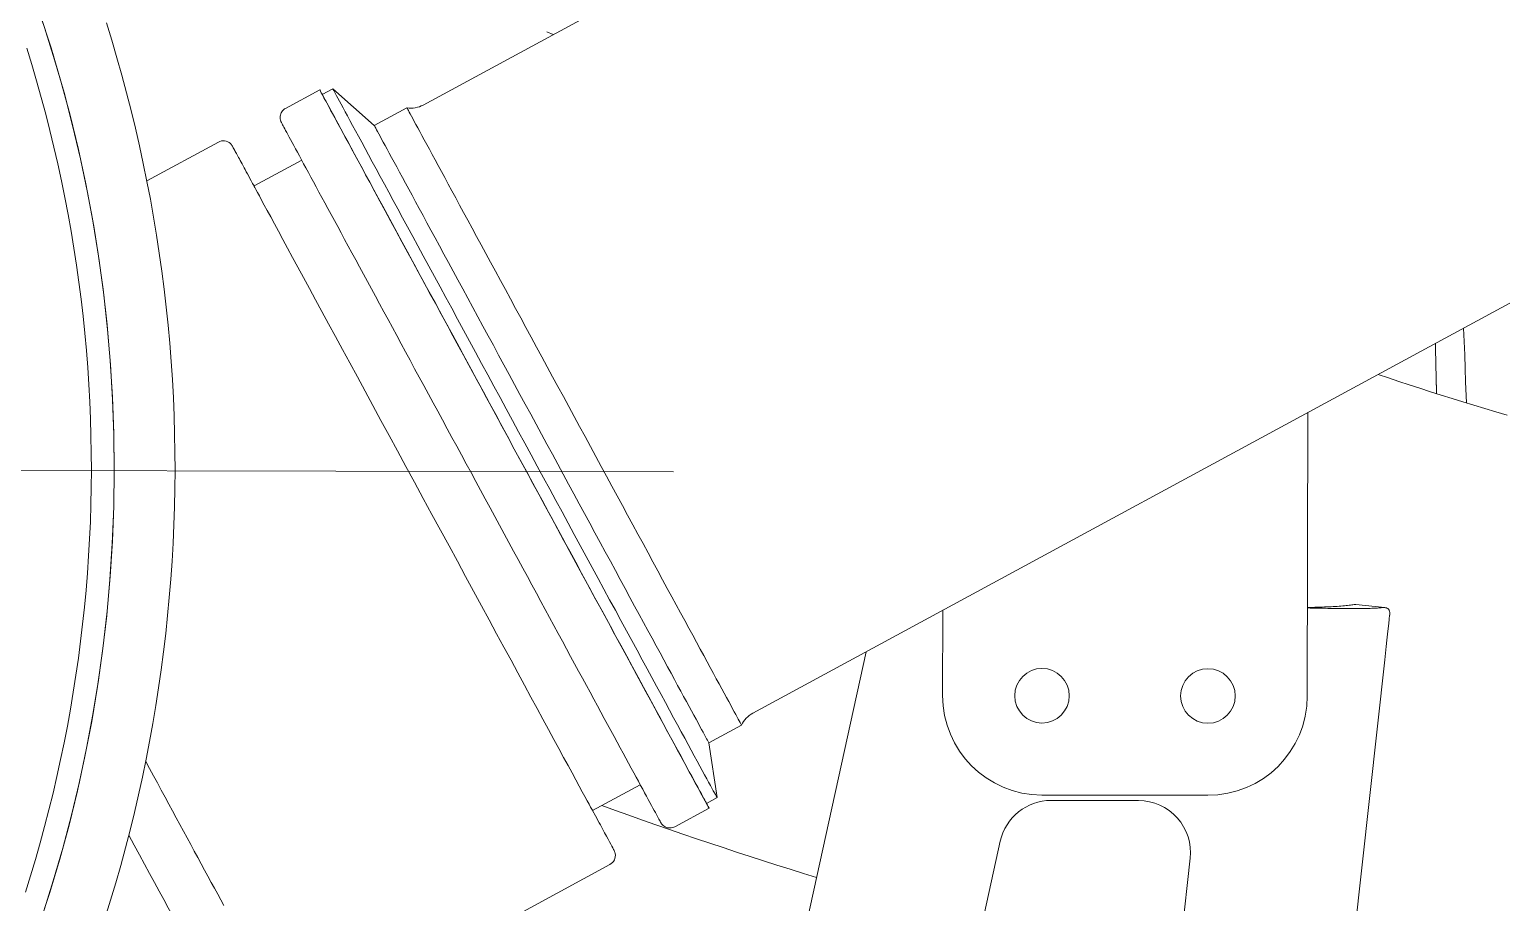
# Model space of a CAD drawing. Extents: x 766778 to 845620, y 133762 to 209800.
# Drawn here: x 784186.9 to 784469.9, y 191193.3 to 191361.2 of the extents above; entities that cross this region are included whole.
import ezdxf

# ---------------------------------------------------------------- set-up
doc = ezdxf.new("R2010")
doc.units = 0
doc.header["$MEASUREMENT"] = 0
doc.linetypes.add('CENTER', pattern=[2, 1.25, -0.25, 0.25, -0.25])
doc.layers.get('0').update_dxf_attribs({"color": 1, "linetype": 'CONTINUOUS'})
doc.layers.add('CENTER_LINES', color=1, linetype='CENTER')
doc.layers.add('LA-4748_SHOWN', color=2, linetype='CONTINUOUS', lineweight=53)

# ---------------------------------------------------------------- blocks, each defined once
blk = doc.blocks.new('ENGINE')
at = {"layer": 'CENTER_LINES', "color": 252, "linetype": 'Continuous', "lineweight": 5}
blk.add_line((943046.82, 205976.06), (943262.62, 205974.93), dxfattribs=at)
at = {"layer": 'LA-4748_SHOWN', "color": 252, "lineweight": 5}
for p, q in [((943600.08, 206252.66), (943214.77, 206045.59)), ((943676.66, 206142.82), (943277.73, 205928.44)), ((943154.97, 206058.25), (943153.96, 206061.59)), ((943238.6, 206059.59), (943239.81, 206059.05)), ((943139.56, 206053.66), (943138.6, 206056.81)), ((943155.95, 206054.89), (943154.97, 206058.25)), ((943140.48, 206050.49), (943139.56, 206053.66)), ((943156.89, 206051.52), (943155.95, 206054.89)), ((943141.37, 206047.31), (943140.48, 206050.49)), ((943157.78, 206048.15), (943156.89, 206051.52)), ((943142.21, 206044.12), (943141.37, 206047.31)), ((943158.63, 206044.76), (943157.78, 206048.15)), ((943194.9, 206048.59), (943188.31, 206045.05)), ((943197.43, 206048.76), (943195.39, 206047.67)), ((943205.37, 206041.68), (943197.43, 206048.76)), ((943159.44, 206041.36), (943158.63, 206044.76)), ((943187.6, 206044.41), (943187.75, 206044.6)), ((943187.75, 206044.6), (943187.92, 206044.78)), ((943187.92, 206044.78), (943188.1, 206044.93)), ((943188.1, 206044.93), (943188.31, 206045.05)), ((943211.66, 206045.06), (943205.37, 206041.68)), ((943211.66, 206045.06), (943212.06, 206045.01)), ((943212.06, 206045.01), (943212.46, 206045)), ((943212.46, 206045), (943212.86, 206045.02)), ((943212.86, 206045.02), (943213.26, 206045.07)), ((943213.26, 206045.07), (943213.65, 206045.16)), ((943213.65, 206045.16), (943214.04, 206045.27)), ((943214.04, 206045.27), (943214.41, 206045.42)), ((943214.41, 206045.42), (943214.77, 206045.59)), ((943143.01, 206040.93), (943142.21, 206044.12)), ((943187.25, 206043.28), (943187.27, 206043.52)), ((943187.27, 206043.04), (943187.25, 206043.28)), ((943187.27, 206043.52), (943187.31, 206043.76)), ((943187.31, 206042.81), (943187.27, 206043.04)), ((943187.31, 206043.76), (943187.38, 206043.99)), ((943187.38, 206042.59), (943187.31, 206042.81)), ((943187.38, 206043.99), (943187.48, 206044.21)), ((943187.42, 206042.5), (943187.38, 206042.59)), ((943187.44, 206042.44), (943187.42, 206042.5)), ((943187.46, 206042.4), (943187.44, 206042.44)), ((943187.48, 206042.37), (943187.46, 206042.4)), ((943187.48, 206044.21), (943187.6, 206044.41)), ((943187.51, 206042.3), (943187.48, 206042.37)), ((943187.56, 206042.21), (943187.51, 206042.3)), ((943187.63, 206042.08), (943187.56, 206042.21)), ((943187.72, 206041.91), (943187.63, 206042.08)), ((943187.84, 206041.7), (943187.72, 206041.91)), ((943187.98, 206041.44), (943187.84, 206041.7)), ((943143.78, 206037.72), (943143.01, 206040.93)), ((943160.21, 206037.95), (943159.44, 206041.36)), ((943175.96, 206038.82), (943176.27, 206038.85)), ((943176.27, 206038.85), (943176.58, 206038.84)), ((943176.58, 206038.84), (943176.89, 206038.77)), ((943188.14, 206041.14), (943187.98, 206041.44)), ((943188.32, 206040.8), (943188.14, 206041.14)), ((943188.52, 206040.42), (943188.32, 206040.8)), ((943188.75, 206040), (943188.52, 206040.42)), ((943189, 206039.53), (943188.75, 206040)), ((943189.27, 206039.03), (943189, 206039.53)), ((943189.56, 206038.49), (943189.27, 206039.03)), ((943144.51, 206034.5), (943143.78, 206037.72)), ((943160.94, 206034.53), (943160.21, 206037.95)), ((943175.38, 206038.61), (943161.61, 206031.22)), ((943175.38, 206038.61), (943175.66, 206038.74)), ((943175.66, 206038.74), (943175.96, 206038.82)), ((943176.89, 206038.77), (943177.18, 206038.66)), ((943177.18, 206038.66), (943177.45, 206038.51)), ((943177.45, 206038.51), (943177.69, 206038.31)), ((943177.69, 206038.31), (943177.9, 206038.09)), ((943177.9, 206038.09), (943177.98, 206037.97)), ((943177.98, 206037.97), (943178.01, 206037.93)), ((943178.01, 206037.93), (943178.03, 206037.9)), ((943178.03, 206037.9), (943178.06, 206037.85)), ((943178.06, 206037.85), (943178.07, 206037.83)), ((943178.07, 206037.83), (943178.09, 206037.79)), ((943178.09, 206037.79), (943178.15, 206037.68)), ((943178.15, 206037.68), (943178.24, 206037.52)), ((943178.24, 206037.52), (943178.37, 206037.28)), ((943178.37, 206037.28), (943178.53, 206036.97)), ((943178.53, 206036.97), (943178.63, 206036.79)), ((943178.63, 206036.79), (943178.74, 206036.6)), ((943178.74, 206036.6), (943178.85, 206036.38)), ((943178.85, 206036.38), (943178.98, 206036.15)), ((943178.98, 206036.15), (943179.11, 206035.9)), ((943189.87, 206037.9), (943189.56, 206038.49)), ((943190.21, 206037.28), (943189.87, 206037.9)), ((943190.56, 206036.62), (943190.21, 206037.28)), ((943190.94, 206035.92), (943190.56, 206036.62)), ((943145.19, 206031.28), (943144.51, 206034.5)), ((943161.63, 206031.1), (943160.94, 206034.53)), ((943179.11, 206035.9), (943179.25, 206035.64)), ((943179.25, 206035.64), (943179.41, 206035.35)), ((943179.41, 206035.35), (943179.57, 206035.05)), ((943179.57, 206035.05), (943179.74, 206034.73)), ((943179.74, 206034.73), (943179.92, 206034.4)), ((943179.92, 206034.4), (943180.31, 206033.67)), ((943180.31, 206033.67), (943180.52, 206033.29)), ((943180.52, 206033.29), (943180.73, 206032.89)), ((943182.2, 206030.14), (943191.39, 206035.07)), ((943191.34, 206035.17), (943190.94, 206035.92)), ((943191.76, 206034.39), (943191.34, 206035.17)), ((943192.2, 206033.57), (943191.76, 206034.39)), ((943192.66, 206032.72), (943192.2, 206033.57)), ((943145.84, 206028.04), (943145.19, 206031.28)), ((943162.27, 206027.67), (943161.63, 206031.1)), ((943180.73, 206032.89), (943180.96, 206032.47)), ((943180.96, 206032.47), (943181.19, 206032.03)), ((943181.19, 206032.03), (943181.43, 206031.58)), ((943181.43, 206031.58), (943181.68, 206031.12)), ((943181.68, 206031.12), (943181.94, 206030.64)), ((943181.94, 206030.64), (943182.21, 206030.14)), ((943193.13, 206031.83), (943192.66, 206032.72)), ((943193.63, 206030.9), (943193.13, 206031.83)), ((943194.15, 206029.94), (943193.63, 206030.9)), ((943146.45, 206024.8), (943145.84, 206028.04)), ((943162.87, 206024.22), (943162.27, 206027.67)), ((943194.68, 206028.94), (943194.15, 206029.94)), ((943195.24, 206027.91), (943194.68, 206028.94)), ((943195.81, 206026.85), (943195.24, 206027.91)), ((943147.01, 206021.55), (943146.45, 206024.8)), ((943196.39, 206025.76), (943195.81, 206026.85)), ((943197, 206024.63), (943196.39, 206025.76)), ((943163.43, 206020.77), (943162.87, 206024.22)), ((943197.62, 206023.47), (943197, 206024.63)), ((943198.26, 206022.28), (943197.62, 206023.47)), ((943198.92, 206021.06), (943198.26, 206022.28)), ((943147.54, 206018.3), (943147.01, 206021.55)), ((943163.95, 206017.32), (943163.43, 206020.77)), ((943199.59, 206019.8), (943198.92, 206021.06)), ((943200.28, 206018.52), (943199.59, 206019.8)), ((943148.03, 206015.04), (943147.54, 206018.3)), ((943164.42, 206013.85), (943163.95, 206017.32)), ((943200.98, 206017.21), (943200.28, 206018.52)), ((943201.7, 206015.88), (943200.98, 206017.21)), ((943148.48, 206011.77), (943148.03, 206015.04)), ((943164.86, 206010.39), (943164.42, 206013.85)), ((943202.43, 206014.52), (943201.7, 206015.88)), ((943203.17, 206013.14), (943202.43, 206014.52)), ((943148.89, 206008.5), (943148.48, 206011.77)), ((943203.93, 206011.73), (943203.17, 206013.14)), ((943204.69, 206010.3), (943203.93, 206011.73)), ((943149.25, 206005.22), (943148.89, 206008.5)), ((943165.25, 206006.91), (943164.86, 206010.39)), ((943205.47, 206008.86), (943204.69, 206010.3)), ((943206.26, 206007.38), (943205.47, 206008.86)), ((943149.58, 206001.94), (943149.25, 206005.22)), ((943165.59, 206003.44), (943165.25, 206006.91)), ((943207.07, 206005.89), (943206.26, 206007.38)), ((943207.88, 206004.37), (943207.07, 206005.89)), ((943165.9, 205999.95), (943165.59, 206003.44)), ((943208.71, 206002.84), (943207.88, 206004.37)), ((943209.54, 206001.28), (943208.71, 206002.84)), ((943149.87, 205998.65), (943149.58, 206001.94)), ((943166.16, 205996.47), (943165.9, 205999.95)), ((943210.39, 205999.71), (943209.54, 206001.28)), ((943211.24, 205998.13), (943210.39, 205999.71)), ((943414.63, 206002.01), (943414.72, 205999.43)), ((943414.72, 205999.43), (943414.81, 205996.84)), ((943150.12, 205995.37), (943149.87, 205998.65)), ((943166.38, 205992.98), (943166.16, 205996.47)), ((943212.1, 205996.53), (943211.24, 205998.13)), ((943212.96, 205994.91), (943212.1, 205996.53)), ((943409.19, 205999.09), (943409.2, 205998.77)), ((943409.2, 205998.77), (943409.2, 205998.44)), ((943409.2, 205998.44), (943409.21, 205998.12)), ((943409.21, 205998.12), (943409.21, 205997.8)), ((943409.21, 205997.8), (943409.22, 205997.48)), ((943409.22, 205997.48), (943409.22, 205997.16)), ((943409.22, 205997.16), (943409.23, 205996.84)), ((943409.23, 205996.84), (943409.24, 205996.52)), ((943409.24, 205996.52), (943409.24, 205996.2)), ((943414.81, 205996.84), (943414.89, 205994.26)), ((943150.32, 205992.07), (943150.12, 205995.37)), ((943213.84, 205993.29), (943212.96, 205994.91)), ((943409.24, 205996.2), (943409.25, 205995.88)), ((943409.25, 205995.88), (943409.25, 205995.56)), ((943409.25, 205995.56), (943409.26, 205995.24)), ((943409.26, 205995.24), (943409.27, 205994.92)), ((943409.27, 205994.92), (943409.27, 205994.6)), ((943409.27, 205994.6), (943409.28, 205994.28)), ((943409.28, 205994.28), (943409.28, 205993.96)), ((943409.28, 205993.96), (943409.29, 205993.64)), ((943409.29, 205993.64), (943409.3, 205993.32)), ((943414.89, 205994.26), (943414.98, 205991.69)), ((943150.49, 205988.78), (943150.32, 205992.07)), ((943166.56, 205989.49), (943166.38, 205992.98)), ((943214.71, 205991.66), (943213.84, 205993.29)), ((943215.6, 205990.02), (943214.71, 205991.66)), ((943398.15, 205993.15), (943400.14, 205992.48)), ((943400.14, 205992.48), (943402.14, 205991.81)), ((943402.14, 205991.81), (943404.15, 205991.14)), ((943404.15, 205991.14), (943406.18, 205990.47)), ((943409.3, 205993.32), (943409.3, 205993)), ((943409.3, 205993), (943409.31, 205992.68)), ((943409.31, 205992.68), (943409.32, 205992.36)), ((943409.32, 205992.36), (943409.32, 205992.04)), ((943409.32, 205992.04), (943409.33, 205991.72)), ((943409.33, 205991.72), (943409.34, 205991.4)), ((943409.34, 205991.4), (943409.34, 205991.31)), ((943409.34, 205991.31), (943409.34, 205991.23)), ((943409.34, 205991.23), (943409.34, 205991.15)), ((943409.34, 205991.15), (943409.34, 205991.07)), ((943409.34, 205991.07), (943409.34, 205990.99)), ((943409.34, 205990.99), (943409.35, 205990.91)), ((943409.35, 205990.91), (943409.35, 205990.82)), ((943409.35, 205990.82), (943409.35, 205990.74)), ((943409.35, 205990.74), (943409.35, 205990.66)), ((943414.98, 205991.69), (943415.11, 205987.62)), ((943150.62, 205985.49), (943150.49, 205988.78)), ((943166.69, 205986), (943166.56, 205989.49)), ((943216.48, 205988.36), (943215.6, 205990.02)), ((943217.38, 205986.7), (943216.48, 205988.36)), ((943406.18, 205990.47), (943408.23, 205989.8)), ((943408.23, 205989.8), (943410.29, 205989.14)), ((943409.35, 205990.66), (943409.35, 205990.58)), ((943409.35, 205990.58), (943409.35, 205990.5)), ((943409.35, 205990.5), (943409.36, 205990.41)), ((943409.36, 205990.41), (943409.36, 205990.33)), ((943409.36, 205990.33), (943409.36, 205990.25)), ((943409.36, 205990.25), (943409.36, 205990.17)), ((943409.36, 205990.17), (943409.36, 205990.09)), ((943409.36, 205990.09), (943409.36, 205990.01)), ((943409.36, 205990.01), (943409.37, 205989.92)), ((943409.37, 205989.92), (943409.37, 205989.84)), ((943409.37, 205989.84), (943409.37, 205989.76)), ((943409.37, 205989.76), (943409.37, 205989.68)), ((943409.37, 205989.68), (943409.37, 205989.6)), ((943409.37, 205989.6), (943409.38, 205989.51)), ((943409.38, 205989.51), (943409.38, 205989.43)), ((943410.29, 205989.14), (943412.36, 205988.48)), ((943412.36, 205988.48), (943414.45, 205987.83)), ((943150.7, 205982.19), (943150.62, 205985.49)), ((943166.78, 205982.5), (943166.69, 205986)), ((943218.27, 205985.03), (943217.38, 205986.7)), ((943384.32, 205931.35), (943384.61, 205985.88)), ((943414.45, 205987.83), (943416.55, 205987.18)), ((943416.55, 205987.18), (943418.66, 205986.53)), ((943418.66, 205986.53), (943420.79, 205985.89)), ((943420.79, 205985.89), (943422.93, 205985.25)), ((943166.83, 205979.01), (943166.78, 205982.5)), ((943219.18, 205983.35), (943218.27, 205985.03)), ((943220.08, 205981.67), (943219.18, 205983.35)), ((943150.75, 205978.89), (943150.7, 205982.19)), ((943220.99, 205979.97), (943220.08, 205981.67)), ((943221.9, 205978.28), (943220.99, 205979.97)), ((943150.75, 205975.59), (943150.75, 205978.89)), ((943166.83, 205975.51), (943166.83, 205979.01)), ((943222.81, 205976.58), (943221.9, 205978.28)), ((943223.73, 205974.89), (943222.81, 205976.58)), ((943150.71, 205972.3), (943150.75, 205975.59)), ((943166.79, 205972.02), (943166.83, 205975.51)), ((943224.64, 205973.19), (943223.73, 205974.89)), ((943150.63, 205969), (943150.71, 205972.3)), ((943166.71, 205968.53), (943166.79, 205972.02)), ((943225.55, 205971.5), (943224.64, 205973.19)), ((943226.45, 205969.81), (943225.55, 205971.5)), ((943150.52, 205965.7), (943150.63, 205969)), ((943166.58, 205965.03), (943166.71, 205968.53)), ((943227.36, 205968.13), (943226.45, 205969.81)), ((943228.26, 205966.45), (943227.36, 205968.13)), ((943150.36, 205962.41), (943150.52, 205965.7)), ((943229.16, 205964.77), (943228.26, 205966.45)), ((943166.41, 205961.54), (943166.58, 205965.03)), ((943230.06, 205963.1), (943229.16, 205964.77)), ((943230.95, 205961.44), (943230.06, 205963.1)), ((943150.16, 205959.12), (943150.36, 205962.41)), ((943166.2, 205958.05), (943166.41, 205961.54)), ((943231.84, 205959.78), (943230.95, 205961.44)), ((943232.73, 205958.13), (943231.84, 205959.78)), ((943149.92, 205955.83), (943150.16, 205959.12)), ((943165.95, 205954.57), (943166.2, 205958.05)), ((943233.61, 205956.49), (943232.73, 205958.13)), ((943149.64, 205952.54), (943149.92, 205955.83)), ((943165.65, 205951.09), (943165.95, 205954.57)), ((943234.49, 205954.86), (943233.61, 205956.49)), ((943235.35, 205953.25), (943234.49, 205954.86)), ((943149.32, 205949.26), (943149.64, 205952.54)), ((943236.21, 205951.65), (943235.35, 205953.25)), ((943237.06, 205950.07), (943236.21, 205951.65)), ((943148.96, 205945.98), (943149.32, 205949.26)), ((943165.31, 205947.61), (943165.65, 205951.09)), ((943237.9, 205948.51), (943237.06, 205950.07)), ((943238.73, 205946.96), (943237.9, 205948.51)), ((943384.9, 205948.41), (943384.41, 205948.4)), ((943384.91, 205948.29), (943384.41, 205948.3)), ((943385.37, 205948.42), (943384.9, 205948.41)), ((943385.41, 205948.28), (943384.91, 205948.29)), ((943385.85, 205948.43), (943385.37, 205948.42)), ((943385.91, 205948.27), (943385.41, 205948.28)), ((943386.31, 205948.44), (943385.85, 205948.43)), ((943386.4, 205948.26), (943385.91, 205948.27)), ((943386.77, 205948.46), (943386.31, 205948.44)), ((943387.23, 205948.47), (943386.77, 205948.46)), ((943387.67, 205948.48), (943387.23, 205948.47)), ((943388.11, 205948.5), (943387.67, 205948.48)), ((943388.54, 205948.52), (943388.11, 205948.5)), ((943388.95, 205948.53), (943388.54, 205948.52)), ((943389.36, 205948.55), (943388.95, 205948.53)), ((943389.75, 205948.57), (943389.36, 205948.55)), ((943390.13, 205948.59), (943389.75, 205948.57)), ((943390.5, 205948.62), (943390.13, 205948.59)), ((943390.86, 205948.64), (943390.5, 205948.62)), ((943391.2, 205948.67), (943390.86, 205948.64)), ((943391.53, 205948.7), (943391.2, 205948.67)), ((943391.84, 205948.73), (943391.53, 205948.7)), ((943392.14, 205948.76), (943391.84, 205948.73)), ((943392.42, 205948.79), (943392.14, 205948.76)), ((943392.69, 205948.82), (943392.42, 205948.79)), ((943392.93, 205948.86), (943392.69, 205948.82)), ((943393.16, 205948.9), (943392.93, 205948.86)), ((943393.38, 205948.94), (943393.16, 205948.9)), ((943393.39, 205948.94), (943393.38, 205948.94)), ((943393.41, 205948.95), (943393.39, 205948.94)), ((943393.42, 205948.95), (943393.41, 205948.95)), ((943393.44, 205948.95), (943393.42, 205948.95)), ((943393.45, 205948.95), (943393.44, 205948.95)), ((943393.47, 205948.96), (943393.45, 205948.95)), ((943393.48, 205948.96), (943393.47, 205948.96)), ((943393.5, 205948.96), (943393.48, 205948.96)), ((943393.51, 205948.96), (943393.5, 205948.96)), ((943393.52, 205948.96), (943393.51, 205948.96)), ((943393.54, 205948.96), (943393.52, 205948.96)), ((943393.55, 205948.97), (943393.54, 205948.96)), ((943393.57, 205948.97), (943393.55, 205948.97)), ((943393.58, 205948.97), (943393.57, 205948.97)), ((943393.59, 205948.97), (943393.58, 205948.97)), ((943393.61, 205948.97), (943393.59, 205948.97)), ((943393.62, 205948.97), (943393.61, 205948.97)), ((943393.63, 205948.97), (943393.62, 205948.97)), ((943393.65, 205948.97), (943393.63, 205948.97)), ((943393.66, 205948.97), (943393.65, 205948.97)), ((943393.67, 205948.97), (943393.66, 205948.97)), ((943393.68, 205948.96), (943393.67, 205948.97)), ((943393.7, 205948.96), (943393.68, 205948.96)), ((943393.71, 205948.96), (943393.7, 205948.96)), ((943393.71, 205948.96), (943399.32, 205948.32)), ((943398.38, 205948.28), (943398.14, 205948.26)), ((943398.61, 205948.3), (943398.38, 205948.28)), ((943398.82, 205948.32), (943398.61, 205948.3)), ((943398.96, 205948.33), (943398.82, 205948.32)), ((943399.08, 205948.34), (943398.96, 205948.33)), ((943399.2, 205948.33), (943399.08, 205948.34)), ((943399.31, 205948.32), (943399.2, 205948.33)), ((943399.42, 205948.31), (943399.31, 205948.32)), ((943399.52, 205948.29), (943399.42, 205948.31)), ((943399.61, 205948.26), (943399.52, 205948.29)), ((943148.56, 205942.71), (943148.96, 205945.98)), ((943164.93, 205944.13), (943165.31, 205947.61)), ((943239.56, 205945.43), (943238.73, 205946.96)), ((943314.23, 205931.72), (943314.31, 205948.1)), ((943386.89, 205948.25), (943386.4, 205948.26)), ((943387.38, 205948.24), (943386.89, 205948.25)), ((943387.86, 205948.23), (943387.38, 205948.24)), ((943388.34, 205948.22), (943387.86, 205948.23)), ((943388.81, 205948.21), (943388.34, 205948.22)), ((943389.28, 205948.2), (943388.81, 205948.21)), ((943389.74, 205948.19), (943389.28, 205948.2)), ((943390.2, 205948.18), (943389.74, 205948.19)), ((943390.65, 205948.18), (943390.2, 205948.18)), ((943391.1, 205948.17), (943390.65, 205948.18)), ((943391.53, 205948.17), (943391.1, 205948.17)), ((943391.96, 205948.16), (943391.53, 205948.17)), ((943392.39, 205948.16), (943391.96, 205948.16)), ((943392.8, 205948.16), (943392.39, 205948.16)), ((943393.21, 205948.15), (943392.8, 205948.16)), ((943393.61, 205948.15), (943393.21, 205948.15)), ((943394, 205948.15), (943393.61, 205948.15)), ((943394.38, 205948.16), (943394, 205948.15)), ((943394.75, 205948.16), (943394.38, 205948.16)), ((943395.11, 205948.16), (943394.75, 205948.16)), ((943395.46, 205948.17), (943395.11, 205948.16)), ((943395.81, 205948.17), (943395.46, 205948.17)), ((943396.14, 205948.18), (943395.81, 205948.17)), ((943396.46, 205948.19), (943396.14, 205948.18)), ((943396.77, 205948.2), (943396.46, 205948.19)), ((943397.07, 205948.21), (943396.77, 205948.2)), ((943397.35, 205948.22), (943397.07, 205948.21)), ((943397.63, 205948.23), (943397.35, 205948.22)), ((943397.89, 205948.25), (943397.63, 205948.23)), ((943398.14, 205948.26), (943397.89, 205948.25)), ((943399.7, 205948.22), (943399.61, 205948.26)), ((943399.78, 205948.18), (943399.7, 205948.22)), ((943399.86, 205948.14), (943399.78, 205948.18)), ((943399.92, 205948.08), (943399.86, 205948.14)), ((943399.98, 205948.02), (943399.92, 205948.08)), ((943400.04, 205947.96), (943399.98, 205948.02)), ((943400.09, 205947.89), (943400.04, 205947.96)), ((943400.13, 205947.81), (943400.09, 205947.89)), ((943400.16, 205947.72), (943400.13, 205947.81)), ((943400.19, 205947.63), (943400.16, 205947.72)), ((943400.21, 205947.54), (943400.19, 205947.63)), ((943400.23, 205947.44), (943400.21, 205947.54)), ((943400.22, 205946.84), (943400.23, 205946.97)), ((943400.23, 205947.33), (943400.23, 205947.44)), ((943400.24, 205947.21), (943400.23, 205947.33)), ((943400.23, 205946.97), (943400.24, 205947.09)), ((943400.24, 205947.09), (943400.24, 205947.21)), ((943148.12, 205939.44), (943148.56, 205942.71)), ((943164.51, 205940.66), (943164.93, 205944.13)), ((943240.37, 205943.92), (943239.56, 205945.43)), ((943241.17, 205942.42), (943240.37, 205943.92)), ((943164.04, 205937.2), (943164.51, 205940.66)), ((943299.55, 205940.16), (943234.92, 205649.92)), ((943241.97, 205940.95), (943241.17, 205942.42)), ((943242.75, 205939.49), (943241.97, 205940.95)), ((943147.64, 205936.18), (943148.12, 205939.44)), ((943163.53, 205933.74), (943164.04, 205937.2)), ((943243.52, 205938.06), (943242.75, 205939.49)), ((943244.28, 205936.65), (943243.52, 205938.06)), ((943367.47, 205658.89), (943399.24, 205938.27)), ((943147.12, 205932.92), (943147.64, 205936.18)), ((943245.02, 205935.26), (943244.28, 205936.65)), ((943245.75, 205933.9), (943245.02, 205935.26)), ((943146.56, 205929.67), (943147.12, 205932.92)), ((943162.98, 205930.29), (943163.53, 205933.74)), ((943246.47, 205932.57), (943245.75, 205933.9)), ((943247.17, 205931.27), (943246.47, 205932.57)), ((943145.96, 205926.43), (943146.56, 205929.67)), ((943162.39, 205926.85), (943162.98, 205930.29)), ((943247.86, 205929.99), (943247.17, 205931.27)), ((943248.53, 205928.75), (943247.86, 205929.99)), ((943249.18, 205927.53), (943248.53, 205928.75)), ((943145.32, 205923.2), (943145.96, 205926.43)), ((943161.75, 205923.41), (943162.39, 205926.85)), ((943249.82, 205926.34), (943249.18, 205927.53)), ((943250.44, 205925.18), (943249.82, 205926.34)), ((943275.56, 205926.14), (943269.27, 205922.76)), ((943275.75, 205926.5), (943275.56, 205926.14)), ((943275.96, 205926.84), (943275.75, 205926.5)), ((943276.2, 205927.16), (943275.96, 205926.84)), ((943276.46, 205927.47), (943276.2, 205927.16)), ((943276.75, 205927.75), (943276.46, 205927.47)), ((943277.06, 205928), (943276.75, 205927.75)), ((943277.39, 205928.24), (943277.06, 205928)), ((943277.73, 205928.44), (943277.39, 205928.24)), ((943144.64, 205919.97), (943145.32, 205923.2)), ((943161.08, 205919.98), (943161.75, 205923.41)), ((943251.05, 205924.05), (943250.44, 205925.18)), ((943251.64, 205922.96), (943251.05, 205924.05)), ((943252.21, 205921.89), (943251.64, 205922.96)), ((943143.92, 205916.75), (943144.64, 205919.97)), ((943160.36, 205916.56), (943161.08, 205919.98)), ((943252.77, 205920.86), (943252.21, 205921.89)), ((943253.3, 205919.86), (943252.77, 205920.86)), ((943269.27, 205922.76), (943270.8, 205912.23)), ((943161.75, 205918.18), (943161, 205919.57)), ((943162.49, 205916.8), (943161.75, 205918.18)), ((943253.82, 205918.9), (943253.3, 205919.86)), ((943254.32, 205917.97), (943253.82, 205918.9)), ((943254.8, 205917.08), (943254.32, 205917.97)), ((943143.17, 205913.54), (943143.92, 205916.75)), ((943159.6, 205913.15), (943160.36, 205916.56)), ((943163.23, 205915.42), (943162.49, 205916.8)), ((943163.97, 205914.05), (943163.23, 205915.42)), ((943246.87, 205909.81), (943256.05, 205914.75)), ((943255.26, 205916.23), (943254.8, 205917.08)), ((943255.69, 205915.42), (943255.26, 205916.23)), ((943256.11, 205914.64), (943255.69, 205915.42)), ((943256.51, 205913.9), (943256.11, 205914.64)), ((943142.37, 205910.34), (943143.17, 205913.54)), ((943158.79, 205909.75), (943159.6, 205913.15)), ((943164.69, 205912.7), (943163.97, 205914.05)), ((943165.41, 205911.36), (943164.69, 205912.7)), ((943256.89, 205913.2), (943256.51, 205913.9)), ((943257.24, 205912.54), (943256.89, 205913.2)), ((943257.58, 205911.91), (943257.24, 205912.54)), ((943257.89, 205911.33), (943257.58, 205911.91)), ((943270.8, 205912.23), (943268.77, 205911.13)), ((943333.22, 205912.52), (943365.12, 205912.35)), ((943141.53, 205907.15), (943142.37, 205910.34)), ((943157.95, 205906.36), (943158.79, 205909.75)), ((943166.13, 205910.03), (943165.41, 205911.36)), ((943166.84, 205908.71), (943166.13, 205910.03)), ((943167.54, 205907.41), (943166.84, 205908.71)), ((943246.87, 205909.82), (943247.4, 205908.83)), ((943247.4, 205908.83), (943247.65, 205908.37)), ((943251.26, 205909.83), (943248.66, 205910.77)), ((943253.85, 205908.89), (943251.26, 205909.83)), ((943256.45, 205907.96), (943253.85, 205908.89)), ((943258.19, 205910.78), (943257.89, 205911.33)), ((943258.46, 205910.28), (943258.19, 205910.78)), ((943258.71, 205909.81), (943258.46, 205910.28)), ((943258.94, 205909.39), (943258.71, 205909.81)), ((943259.14, 205909.01), (943258.94, 205909.39)), ((943259.32, 205908.67), (943259.14, 205909.01)), ((943259.48, 205908.38), (943259.32, 205908.67)), ((943269.26, 205910.21), (943262.68, 205906.67)), ((943351.82, 205911.38), (943335.04, 205911.47)), ((943140.66, 205903.97), (943141.53, 205907.15)), ((943157.06, 205902.98), (943157.95, 205906.36)), ((943168.23, 205906.12), (943167.54, 205907.41)), ((943168.92, 205904.83), (943168.23, 205906.12)), ((943247.65, 205908.37), (943247.89, 205907.92)), ((943247.89, 205907.92), (943248.12, 205907.48)), ((943248.12, 205907.48), (943248.35, 205907.07)), ((943248.35, 205907.07), (943248.56, 205906.67)), ((943248.56, 205906.67), (943248.77, 205906.28)), ((943248.77, 205906.28), (943248.97, 205905.91)), ((943248.97, 205905.91), (943249.15, 205905.56)), ((943259.04, 205907.05), (943256.45, 205907.96)), ((943261.63, 205906.14), (943259.04, 205907.05)), ((943259.62, 205908.12), (943259.48, 205908.38)), ((943259.73, 205907.91), (943259.62, 205908.12)), ((943259.83, 205907.74), (943259.73, 205907.91)), ((943259.9, 205907.61), (943259.83, 205907.74)), ((943259.94, 205907.52), (943259.9, 205907.61)), ((943259.98, 205907.46), (943259.94, 205907.52)), ((943260, 205907.43), (943259.98, 205907.46)), ((943260.02, 205907.39), (943260, 205907.43)), ((943260.05, 205907.34), (943260.02, 205907.39)), ((943260.11, 205907.26), (943260.05, 205907.34)), ((943260.25, 205907.08), (943260.11, 205907.26)), ((943260.43, 205906.91), (943260.25, 205907.08)), ((943260.62, 205906.77), (943260.43, 205906.91)), ((943260.82, 205906.65), (943260.62, 205906.77)), ((943261.05, 205906.55), (943260.82, 205906.65)), ((943261.28, 205906.48), (943261.05, 205906.55)), ((943261.51, 205906.44), (943261.28, 205906.48)), ((943261.75, 205906.43), (943261.51, 205906.44)), ((943264.22, 205905.24), (943261.63, 205906.14)), ((943261.99, 205906.45), (943261.75, 205906.43)), ((943262.23, 205906.49), (943261.99, 205906.45)), ((943262.46, 205906.57), (943262.23, 205906.49)), ((943262.68, 205906.67), (943262.46, 205906.57)), ((943139.75, 205900.8), (943140.66, 205903.97)), ((943169.6, 205903.57), (943168.92, 205904.83)), ((943170.28, 205902.31), (943169.6, 205903.57)), ((943249.15, 205905.56), (943249.33, 205905.23)), ((943249.33, 205905.23), (943249.5, 205904.91)), ((943249.5, 205904.91), (943249.82, 205904.33)), ((943249.82, 205904.33), (943250.1, 205903.81)), ((943250.1, 205903.81), (943250.34, 205903.36)), ((943250.34, 205903.36), (943250.54, 205902.98)), ((943266.8, 205904.35), (943264.22, 205905.24)), ((943269.38, 205903.47), (943266.8, 205904.35)), ((943271.96, 205902.61), (943269.38, 205903.47)), ((943325.22, 205903.64), (943305.65, 205815.74)), ((943138.79, 205897.65), (943139.75, 205900.8)), ((943156.14, 205899.61), (943157.06, 205902.98)), ((943170.94, 205901.08), (943170.28, 205902.31)), ((943171.6, 205899.85), (943170.94, 205901.08)), ((943250.54, 205902.98), (943250.71, 205902.67)), ((943250.71, 205902.67), (943250.77, 205902.54)), ((943250.77, 205902.54), (943250.83, 205902.43)), ((943250.83, 205902.43), (943250.88, 205902.34)), ((943251.02, 205900.32), (943250.86, 205900.05)), ((943250.88, 205902.34), (943250.92, 205902.26)), ((943250.92, 205902.26), (943250.98, 205902.16)), ((943250.98, 205902.16), (943251, 205902.12)), ((943251, 205902.12), (943251.01, 205902.1)), ((943251.01, 205902.1), (943251.02, 205902.08)), ((943251.02, 205902.08), (943251.04, 205902.04)), ((943251.13, 205900.61), (943251.02, 205900.32)), ((943251.04, 205902.04), (943251.05, 205902.01)), ((943251.05, 205902.01), (943251.07, 205901.96)), ((943251.07, 205901.96), (943251.12, 205901.83)), ((943251.12, 205901.83), (943251.2, 205901.53)), ((943251.2, 205900.91), (943251.13, 205900.61)), ((943251.2, 205901.53), (943251.22, 205901.22)), ((943251.22, 205901.22), (943251.2, 205900.91)), ((943274.53, 205901.75), (943271.96, 205902.61)), ((943277.1, 205900.9), (943274.53, 205901.75)), ((943279.67, 205900.06), (943277.1, 205900.9)), ((943351.7, 205812.3), (943361.71, 205900.25)), ((943137.8, 205894.5), (943138.79, 205897.65)), ((943155.17, 205896.25), (943156.14, 205899.61)), ((943172.25, 205898.64), (943171.6, 205899.85)), ((943172.89, 205897.45), (943172.25, 205898.64)), ((943173.52, 205896.28), (943172.89, 205897.45)), ((943250.17, 205899.44), (943191.15, 205867.72)), ((943250.43, 205899.61), (943250.17, 205899.44)), ((943250.66, 205899.81), (943250.43, 205899.61)), ((943250.86, 205900.05), (943250.66, 205899.81)), ((943282.23, 205899.23), (943279.67, 205900.06)), ((943284.79, 205898.41), (943282.23, 205899.23)), ((943287.34, 205897.61), (943284.79, 205898.41)), ((943289.89, 205896.81), (943287.34, 205897.61)), ((943154.16, 205892.9), (943155.17, 205896.25)), ((943174.14, 205895.13), (943173.52, 205896.28)), ((943174.75, 205893.99), (943174.14, 205895.13)), ((943153.11, 205889.57), (943154.16, 205892.9)), ((943175.35, 205892.88), (943174.75, 205893.99)), ((943175.93, 205891.79), (943175.35, 205892.88))]:
    blk.add_line(p, q, dxfattribs=at)
for centre in [(943333.33, 205931.61), (943365.23, 205931.45)]:
    blk.add_circle(centre, 5.25, dxfattribs=at)
for centre, radius, start, end in [((943333.33, 205931.61), 19.1, 179.6986, 269.6986), ((943365.23, 205931.45), 19.1, 269.6986, 359.6986), ((943334.98, 205901.47), 10, 89.6986, 167.4459), ((943351.77, 205901.38), 10, 353.5124, 89.6986)]:
    blk.add_arc(centre, radius, start, end, dxfattribs=at)
for centre, major_axis, ratio, start_param, end_param in [((942882.03, 205976.93), (22.43, -272.2), 1, 4.712389, 10.821041), ((942882.03, 205976.93), (1.35, 273.12), 1, 3.141593, 6.283185), ((943232.08, 205979.4), (37.18, -69.19), 0.000219, 2.977903, 6.446875), ((943232.08, 205979.4), (-36.69, 68.27), 0.000219, 0, 3.141593), ((943234.11, 205980.49), (36.69, -68.27), 0.000219, 3.140992, 6.283786), ((943243.61, 205985.6), (-31.95, 59.46), 0.000219, 6.283021, 9.424942), ((943237.32, 205982.22), (31.95, -59.46), 0.000219, 3.1416, 6.283193), ((943214.54, 205969.97), (32.33, -60.16), 0.000219, 3.141593, 6.283185), ((943399.24, 205938.27), (1.13, 9.94), 0.000023, 4.712391, 5.752467), ((943143.54, 205931.82), (32.33, -60.16), 0.000219, 5.166547, 6.283185)]:
    blk.add_ellipse(centre, major_axis=major_axis, ratio=ratio, start_param=start_param, end_param=end_param, dxfattribs=at)

msp = doc.modelspace()

# ---------------------------------------------------------------- block references
at = {"color": 7, "linetype": 'Continuous', "rotation": 0.1984573570547499}
msp.add_blockref('ENGINE', (-158232.80366, -17964.77499), dxfattribs=at)

doc.saveas('drawing.dxf')
